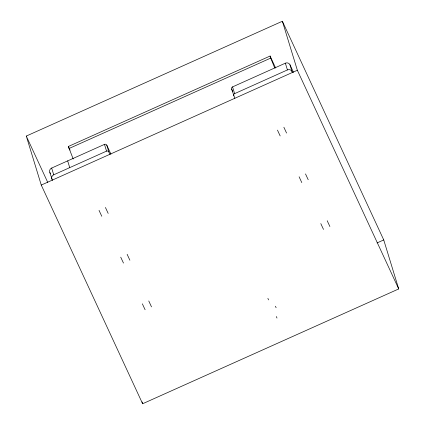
<?xml version="1.0" encoding="UTF-8"?>
<svg xmlns="http://www.w3.org/2000/svg" width="425" height="425" viewBox="0 0 425 425"><rect width="100%" height="100%" fill="white"/><g stroke="black" fill="none" stroke-linecap="round" stroke-linejoin="round"><path stroke-width="0.64" d="M26.281 136.069L282.375 21.25L383.738 239.934L398.719 288.931L142.625 403.75L41.262 185.066L26.281 136.069L47.781 182.458M73.201 158.998L68.361 146.482L270.093 56.036L275.66 68.043M68.983 148.527L270.72 58.082L270.093 56.036M52.487 180.471L49.868 172.529A3.512 3.347 -17 0 1 51.664 168.056L104.481 144.373A1.753 1.673 -17 0 1 106.787 145.175L110.936 154.126M234.834 98.271L231.662 89.133A1.753 1.673 -17 0 1 232.56 86.897L285.361 63.182A3.512 3.347 -17 0 1 289.972 64.781L293.5 72.372M51.935 179.281A3.512 3.347 -17 0 1 53.725 174.808L106.547 151.125A1.753 1.673 -17 0 1 108.848 151.927L109.958 154.312M233.723 95.885A1.753 1.673 -17 0 1 234.621 93.649L287.428 69.934A3.512 3.347 -17 0 1 292.039 71.533L292.581 72.702M41.262 185.066L297.357 70.247L282.375 21.25M377.076 242.919L383.738 239.934M297.357 70.247L398.719 288.931M231.662 89.133L232.773 91.518M275.411 306.218L276.117 307.737M276.308 316.545L277.01 318.059M267.883 298.377L268.584 299.896M68.361 146.482L70.029 150.083M49.868 172.529L50.421 173.724M270.72 58.082L274.688 67.931M289.972 64.781L292.039 71.533M285.361 63.182L287.428 69.934M232.56 86.897L234.621 93.649M106.787 145.175L108.848 151.927M104.481 144.373L106.547 151.125M142.046 401.864L142.625 403.75M67.671 160.878L69.732 167.625M51.664 168.056L53.725 174.808M123.484 263.08A21.064 0.834 65.9 0 1 120.737 257.162M129.885 260.212A21.064 0.834 65.9 0 1 127.139 254.293M145.111 309.745A21.064 0.834 65.9 0 1 142.37 303.832M151.512 306.877A21.064 0.834 65.9 0 1 148.771 300.958M101.782 216.267A21.064 0.834 65.9 0 1 99.036 210.348M108.184 213.398A21.064 0.834 65.9 0 1 105.437 207.48M308.199 179.727A21.064 0.834 65.9 0 1 305.511 173.915M301.798 182.596A21.064 0.834 65.9 0 1 299.11 176.789M286.572 133.057A21.064 0.834 65.9 0 1 283.879 127.25M280.171 135.931A21.064 0.834 65.9 0 1 277.477 130.119M329.901 226.541A21.064 0.834 65.9 0 1 327.207 220.734M323.499 229.41A21.064 0.834 65.9 0 1 320.806 223.603"/></g></svg>
